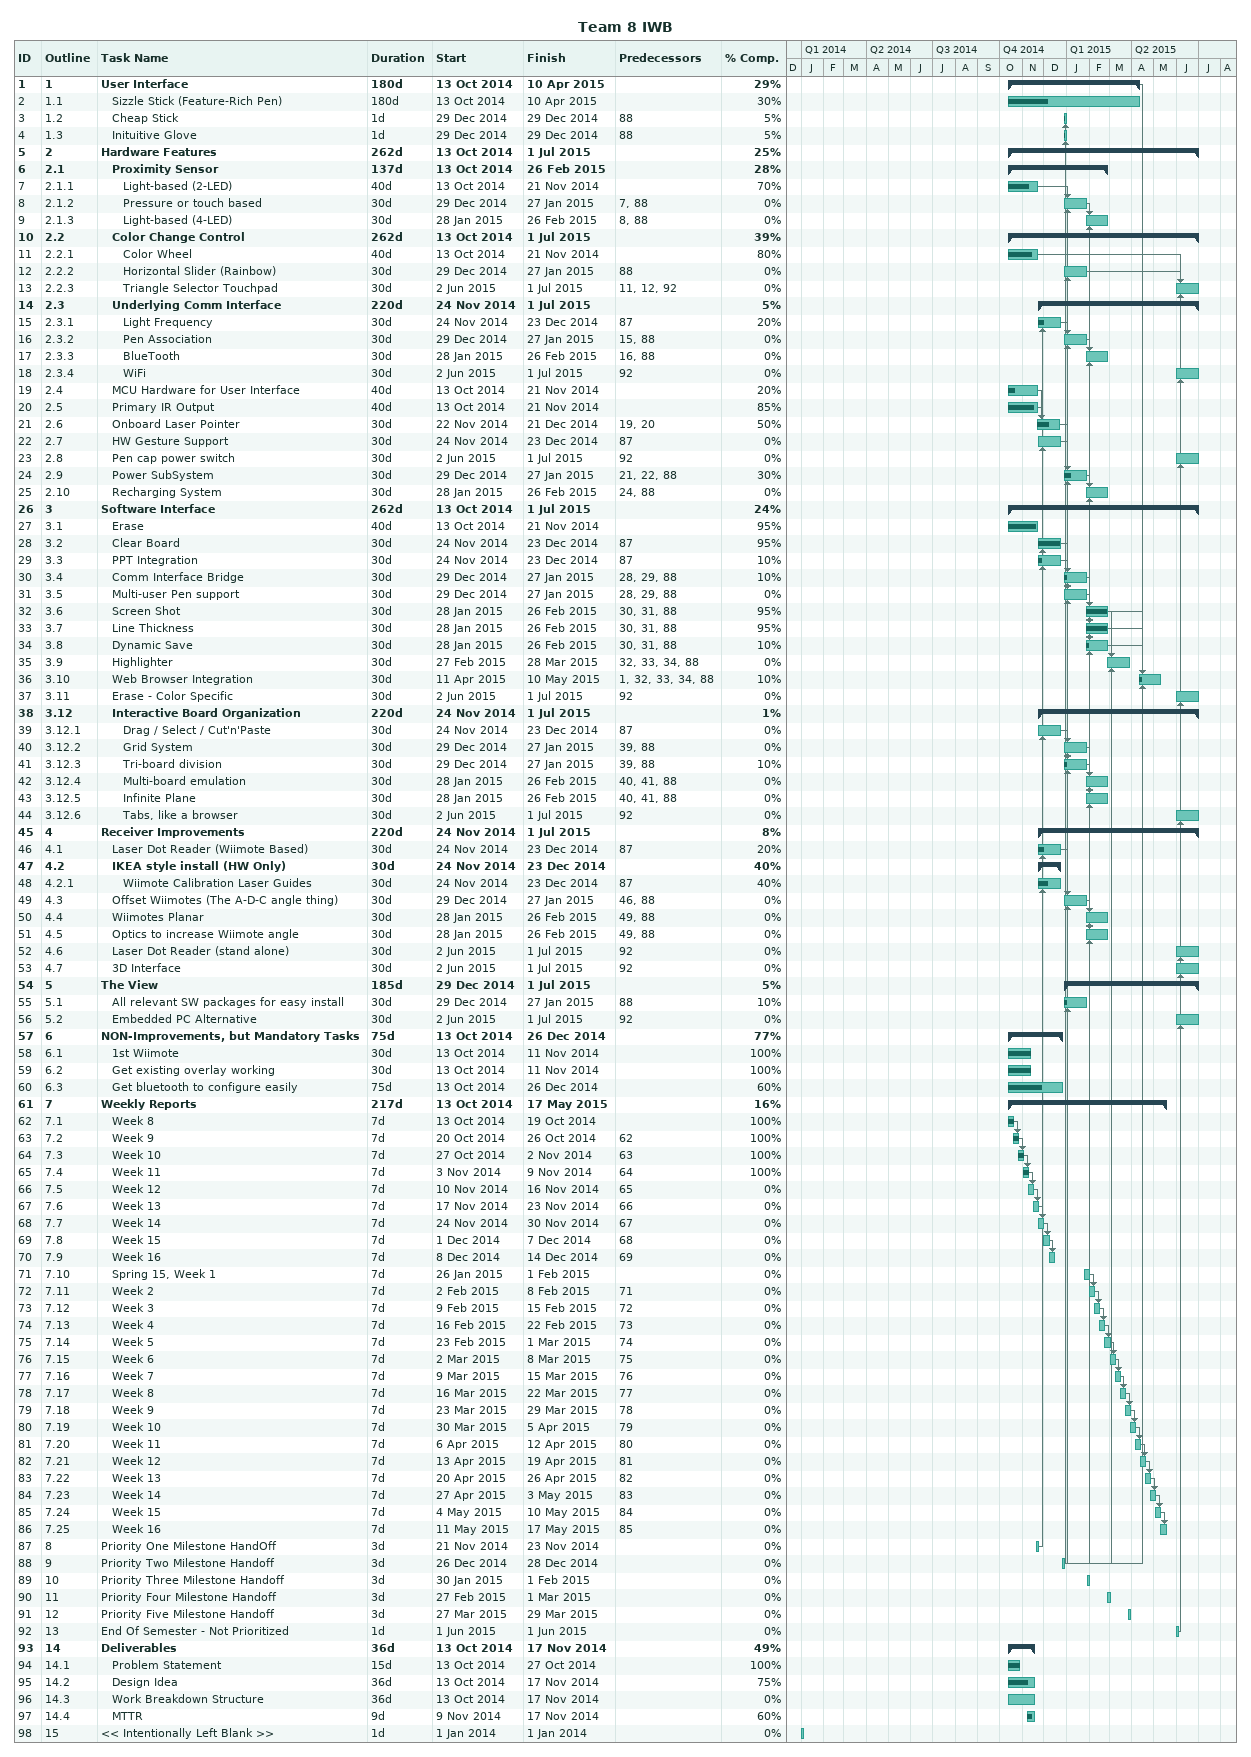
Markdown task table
Team 8 IWB

| ID | WBS | Task | Duration | Start | Finish | Predecessors | % complete |
|---|---|---|---|---|---|---|---|
| 1 | 1 | **User Interface** | 180d | 2014-10-13 | 2015-04-10 |  | 29 |
| 2 | 1.1 | Sizzle Stick (Feature-Rich Pen) | 180d | 2014-10-13 | 2015-04-10 |  | 30 |
| 3 | 1.2 | Cheap Stick | 1d | 2014-12-29 | 2014-12-29 | 88 | 5 |
| 4 | 1.3 | Inituitive Glove | 1d | 2014-12-29 | 2014-12-29 | 88 | 5 |
| 5 | 2 | **Hardware Features** | 262d | 2014-10-13 | 2015-07-01 |  | 25 |
| 6 | 2.1 | **Proximity Sensor** | 137d | 2014-10-13 | 2015-02-26 |  | 28 |
| 7 | 2.1.1 | Light-based (2-LED) | 40d | 2014-10-13 | 2014-11-21 |  | 70 |
| 8 | 2.1.2 | Pressure or touch based | 30d | 2014-12-29 | 2015-01-27 | 7, 88 | 0 |
| 9 | 2.1.3 | Light-based (4-LED) | 30d | 2015-01-28 | 2015-02-26 | 8, 88 | 0 |
| 10 | 2.2 | **Color Change Control** | 262d | 2014-10-13 | 2015-07-01 |  | 39 |
| 11 | 2.2.1 | Color Wheel | 40d | 2014-10-13 | 2014-11-21 |  | 80 |
| 12 | 2.2.2 | Horizontal Slider (Rainbow) | 30d | 2014-12-29 | 2015-01-27 | 88 | 0 |
| 13 | 2.2.3 | Triangle Selector Touchpad | 30d | 2015-06-02 | 2015-07-01 | 11, 12, 92 | 0 |
| 14 | 2.3 | **Underlying Comm Interface** | 220d | 2014-11-24 | 2015-07-01 |  | 5 |
| 15 | 2.3.1 | Light Frequency | 30d | 2014-11-24 | 2014-12-23 | 87 | 20 |
| 16 | 2.3.2 | Pen Association | 30d | 2014-12-29 | 2015-01-27 | 15, 88 | 0 |
| 17 | 2.3.3 | BlueTooth | 30d | 2015-01-28 | 2015-02-26 | 16, 88 | 0 |
| 18 | 2.3.4 | WiFi | 30d | 2015-06-02 | 2015-07-01 | 92 | 0 |
| 19 | 2.4 | MCU Hardware for User Interface | 40d | 2014-10-13 | 2014-11-21 |  | 20 |
| 20 | 2.5 | Primary IR Output | 40d | 2014-10-13 | 2014-11-21 |  | 85 |
| 21 | 2.6 | Onboard Laser Pointer | 30d | 2014-11-22 | 2014-12-21 | 19, 20 | 50 |
| 22 | 2.7 | HW Gesture Support | 30d | 2014-11-24 | 2014-12-23 | 87 | 0 |
| 23 | 2.8 | Pen cap power switch | 30d | 2015-06-02 | 2015-07-01 | 92 | 0 |
| 24 | 2.9 | Power SubSystem | 30d | 2014-12-29 | 2015-01-27 | 21, 22, 88 | 30 |
| 25 | 2.10 | Recharging System | 30d | 2015-01-28 | 2015-02-26 | 24, 88 | 0 |
| 26 | 3 | **Software Interface** | 262d | 2014-10-13 | 2015-07-01 |  | 24 |
| 27 | 3.1 | Erase | 40d | 2014-10-13 | 2014-11-21 |  | 95 |
| 28 | 3.2 | Clear Board | 30d | 2014-11-24 | 2014-12-23 | 87 | 95 |
| 29 | 3.3 | PPT Integration | 30d | 2014-11-24 | 2014-12-23 | 87 | 10 |
| 30 | 3.4 | Comm Interface Bridge | 30d | 2014-12-29 | 2015-01-27 | 28, 29, 88 | 10 |
| 31 | 3.5 | Multi-user Pen support | 30d | 2014-12-29 | 2015-01-27 | 28, 29, 88 | 0 |
| 32 | 3.6 | Screen Shot | 30d | 2015-01-28 | 2015-02-26 | 30, 31, 88 | 95 |
| 33 | 3.7 | Line Thickness | 30d | 2015-01-28 | 2015-02-26 | 30, 31, 88 | 95 |
| 34 | 3.8 | Dynamic Save | 30d | 2015-01-28 | 2015-02-26 | 30, 31, 88 | 10 |
| 35 | 3.9 | Highlighter | 30d | 2015-02-27 | 2015-03-28 | 32, 33, 34, 88 | 0 |
| 36 | 3.10 | Web Browser Integration | 30d | 2015-04-11 | 2015-05-10 | 1, 32, 33, 34, 88 | 10 |
| 37 | 3.11 | Erase - Color Specific | 30d | 2015-06-02 | 2015-07-01 | 92 | 0 |
| 38 | 3.12 | **Interactive Board Organization** | 220d | 2014-11-24 | 2015-07-01 |  | 1 |
| 39 | 3.12.1 | Drag / Select / Cut'n'Paste | 30d | 2014-11-24 | 2014-12-23 | 87 | 0 |
| 40 | 3.12.2 | Grid System | 30d | 2014-12-29 | 2015-01-27 | 39, 88 | 0 |
| 41 | 3.12.3 | Tri-board division | 30d | 2014-12-29 | 2015-01-27 | 39, 88 | 10 |
| 42 | 3.12.4 | Multi-board emulation | 30d | 2015-01-28 | 2015-02-26 | 40, 41, 88 | 0 |
| 43 | 3.12.5 | Infinite Plane | 30d | 2015-01-28 | 2015-02-26 | 40, 41, 88 | 0 |
| 44 | 3.12.6 | Tabs, like a browser | 30d | 2015-06-02 | 2015-07-01 | 92 | 0 |
| 45 | 4 | **Receiver Improvements** | 220d | 2014-11-24 | 2015-07-01 |  | 8 |
| 46 | 4.1 | Laser Dot Reader (Wiimote Based) | 30d | 2014-11-24 | 2014-12-23 | 87 | 20 |
| 47 | 4.2 | **IKEA style install (HW Only)** | 30d | 2014-11-24 | 2014-12-23 |  | 40 |
| 48 | 4.2.1 | Wiimote Calibration Laser Guides | 30d | 2014-11-24 | 2014-12-23 | 87 | 40 |
| 49 | 4.3 | Offset Wiimotes (The A-D-C angle thing) | 30d | 2014-12-29 | 2015-01-27 | 46, 88 | 0 |
| 50 | 4.4 | Wiimotes Planar | 30d | 2015-01-28 | 2015-02-26 | 49, 88 | 0 |
| 51 | 4.5 | Optics to increase Wiimote angle | 30d | 2015-01-28 | 2015-02-26 | 49, 88 | 0 |
| 52 | 4.6 | Laser Dot Reader (stand alone) | 30d | 2015-06-02 | 2015-07-01 | 92 | 0 |
| 53 | 4.7 | 3D Interface | 30d | 2015-06-02 | 2015-07-01 | 92 | 0 |
| 54 | 5 | **The View** | 185d | 2014-12-29 | 2015-07-01 |  | 5 |
| 55 | 5.1 | All relevant SW packages for easy install | 30d | 2014-12-29 | 2015-01-27 | 88 | 10 |
| 56 | 5.2 | Embedded PC Alternative | 30d | 2015-06-02 | 2015-07-01 | 92 | 0 |
| 57 | 6 | **NON-Improvements, but Mandatory Tasks** | 75d | 2014-10-13 | 2014-12-26 |  | 77 |
| 58 | 6.1 | 1st Wiimote | 30d | 2014-10-13 | 2014-11-11 |  | 100 |
| 59 | 6.2 | Get existing overlay working | 30d | 2014-10-13 | 2014-11-11 |  | 100 |
| 60 | 6.3 | Get bluetooth to configure easily | 75d | 2014-10-13 | 2014-12-26 |  | 60 |
| 61 | 7 | **Weekly Reports** | 217d | 2014-10-13 | 2015-05-17 |  | 16 |
| 62 | 7.1 | Week 8 | 7d | 2014-10-13 | 2014-10-19 |  | 100 |
| 63 | 7.2 | Week 9 | 7d | 2014-10-20 | 2014-10-26 | 62 | 100 |
| 64 | 7.3 | Week 10 | 7d | 2014-10-27 | 2014-11-02 | 63 | 100 |
| 65 | 7.4 | Week 11 | 7d | 2014-11-03 | 2014-11-09 | 64 | 100 |
| 66 | 7.5 | Week 12 | 7d | 2014-11-10 | 2014-11-16 | 65 | 0 |
| 67 | 7.6 | Week 13 | 7d | 2014-11-17 | 2014-11-23 | 66 | 0 |
| 68 | 7.7 | Week 14 | 7d | 2014-11-24 | 2014-11-30 | 67 | 0 |
| 69 | 7.8 | Week 15 | 7d | 2014-12-01 | 2014-12-07 | 68 | 0 |
| 70 | 7.9 | Week 16 | 7d | 2014-12-08 | 2014-12-14 | 69 | 0 |
| 71 | 7.10 | Spring 15, Week 1 | 7d | 2015-01-26 | 2015-02-01 |  | 0 |
| 72 | 7.11 | Week 2 | 7d | 2015-02-02 | 2015-02-08 | 71 | 0 |
| 73 | 7.12 | Week 3 | 7d | 2015-02-09 | 2015-02-15 | 72 | 0 |
| 74 | 7.13 | Week 4 | 7d | 2015-02-16 | 2015-02-22 | 73 | 0 |
| 75 | 7.14 | Week 5 | 7d | 2015-02-23 | 2015-03-01 | 74 | 0 |
| 76 | 7.15 | Week 6 | 7d | 2015-03-02 | 2015-03-08 | 75 | 0 |
| 77 | 7.16 | Week 7 | 7d | 2015-03-09 | 2015-03-15 | 76 | 0 |
| 78 | 7.17 | Week 8 | 7d | 2015-03-16 | 2015-03-22 | 77 | 0 |
| 79 | 7.18 | Week 9 | 7d | 2015-03-23 | 2015-03-29 | 78 | 0 |
| 80 | 7.19 | Week 10 | 7d | 2015-03-30 | 2015-04-05 | 79 | 0 |
| 81 | 7.20 | Week 11 | 7d | 2015-04-06 | 2015-04-12 | 80 | 0 |
| 82 | 7.21 | Week 12 | 7d | 2015-04-13 | 2015-04-19 | 81 | 0 |
| 83 | 7.22 | Week 13 | 7d | 2015-04-20 | 2015-04-26 | 82 | 0 |
| 84 | 7.23 | Week 14 | 7d | 2015-04-27 | 2015-05-03 | 83 | 0 |
| 85 | 7.24 | Week 15 | 7d | 2015-05-04 | 2015-05-10 | 84 | 0 |
| 86 | 7.25 | Week 16 | 7d | 2015-05-11 | 2015-05-17 | 85 | 0 |
| 87 | 8 | Priority One Milestone HandOff | 3d | 2014-11-21 | 2014-11-23 |  | 0 |
| 88 | 9 | Priority Two Milestone Handoff | 3d | 2014-12-26 | 2014-12-28 |  | 0 |
| 89 | 10 | Priority Three Milestone Handoff | 3d | 2015-01-30 | 2015-02-01 |  | 0 |
| 90 | 11 | Priority Four Milestone Handoff | 3d | 2015-02-27 | 2015-03-01 |  | 0 |
| 91 | 12 | Priority Five Milestone Handoff | 3d | 2015-03-27 | 2015-03-29 |  | 0 |
| 92 | 13 | End Of Semester - Not Prioritized | 1d | 2015-06-01 | 2015-06-01 |  | 0 |
| 93 | 14 | **Deliverables** | 36d | 2014-10-13 | 2014-11-17 |  | 49 |
| 94 | 14.1 | Problem Statement | 15d | 2014-10-13 | 2014-10-27 |  | 100 |
| 95 | 14.2 | Design Idea | 36d | 2014-10-13 | 2014-11-17 |  | 75 |
| 96 | 14.3 | Work Breakdown Structure | 36d | 2014-10-13 | 2014-11-17 |  | 0 |
| 97 | 14.4 | MTTR | 9d | 2014-11-09 | 2014-11-17 |  | 60 |
| 98 | 15 | << Intentionally Left Blank >> | 1d | 2014-01-01 | 2014-01-01 |  | 0 |
